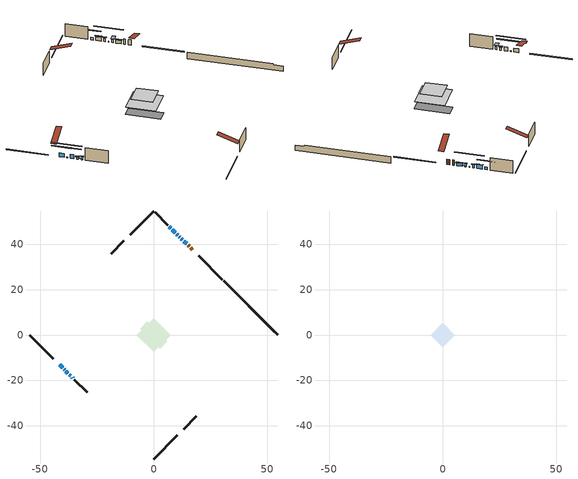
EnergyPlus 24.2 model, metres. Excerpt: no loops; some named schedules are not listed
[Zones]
conditioned space
 floor adiabatic (AdiabaticFloorConstruction): -7.46,0 0,7.46 7.46,0 0,-7.46 z3.3
 floor foundation (Slab1 construction): -5.94,2.86 -2.86,5.94 5.94,-2.86 2.86,-5.94 z-1.58
 wall outside (RimJoist1 construction): 0,-54.59 10.44,-44.14 / -54.59,0 -44.14,-10.44 / 0,54.59 -10.44,44.14 / 30.16,24.43 19.71,34.87 z0.86:1.16
 wall outside (AdiabaticWallConstruction 1): 17.02,37.57 16.21,38.37 / 15.56,39.03 15.16,39.43 z0.86:2.89
 wall outside (AdiabaticWallConstruction): 14.5,40.08 13.21,41.38 / 12.55,42.03 12.12,42.47 / -35.99,-18.6 -35.55,-19.03 / 10.6,43.99 10.16,44.42 z0.86:2.08; -41.45,-13.14 -40.15,-14.43 / -38.63,-15.96 -37.77,-16.82 / 9.51,45.08 8.21,46.37 z0.86:2.38; 11.47,43.12 11.25,43.34 / -39.5,-15.09 -39.28,-15.3 z0.86:1.2; -37.11,-17.47 -36.64,-17.94 z0.86:1.78; 7.56,47.03 6.91,47.68 z0.86:1.83
 wall outside (Wall1 construction): 13.14,-41.45 18.74,-35.85 / -34.9,-19.69 -29.3,-25.29 / -13.14,41.45 -18.74,35.85 / 6.25,48.33 0.66,53.93 z0.86:5.74
 wall foundation (FoundationWall1 construction): 30.81,23.77,-1.58 30.81,23.77,0.86 52.21,2.38,0.86 52.21,2.38,0.46 54.59,0,0.46 54.59,0,-1.58
 window (WindowConstruction): 14.5,40.08 13.21,41.38 z0.86:2.08
 window (WindowConstruction 5): -41.45,-13.14 -40.15,-14.43 z0.86:2.38
 window (WindowConstruction 10): 12.55,42.04 12.12,42.47 z0.86:2.08
 window (WindowConstruction 8): 11.46,43.12 11.25,43.33 z0.86:1.2
 window (WindowConstruction 9): -39.5,-15.09 -39.29,-15.3 z0.86:1.2
 window (WindowConstruction 1): -38.63,-15.96 -37.77,-16.82 z0.86:2.38
 window (WindowConstruction 2): -37.11,-17.48 -36.64,-17.94 z0.86:1.77
 window (WindowConstruction 6): -35.99,-18.6 -35.55,-19.03 z0.86:2.08
 window (WindowConstruction 7): 10.6,43.99 10.17,44.42 z0.86:2.08
 window (WindowConstruction 3): 9.51,45.08 8.22,46.37 z0.86:2.38
 window (WindowConstruction 4): 7.56,47.03 6.91,47.67 z0.86:1.83
 door (Door): 17.02,37.57 16.22,38.37 z0.86:2.89
 door (Door 1): 15.56,39.03 15.16,39.43 z0.86:2.89
 ceiling adiabatic (AdiabaticFloorConstruction): 0,-7.46 7.46,0 0,7.46 -7.46,0 z3.3
attic - vented
 floor to conditioned space (Floor1 construction Reversed): -5.39,0 0,5.39 5.39,0 0,-5.39 z5.74
 roof outside (Roof1 construction): 12.48,-42.1,5.74 7.23,-36.85,8.21 5.85,-38.24,8.21 11.1,-43.49,5.74; -42.1,-12.48,5.74 -36.85,-7.23,8.21 -38.24,-5.85,8.21 -43.49,-11.1,5.74; -12.48,42.1,5.74 -7.23,36.85,8.21 -5.85,38.24,8.21 -11.1,43.49,5.74; 17.67,36.91,5.74 12.42,31.66,8.21 13.81,30.28,8.21 19.06,35.53,5.74
shading: 13.07,41.52 14.64,39.94 14.93,40.23 13.36,41.81 z2.28; -38.29,-16.3 -43.31,-11.27 -43.6,-11.56 -38.58,-16.59 z5.02; 11.91,42.68 12.76,41.82 14.06,43.12 13.2,43.97 z2.38; 7.66,46.93 15.06,39.53 15.35,39.82 7.95,47.22 z6.28; -35.69,-18.89 -43.09,-11.5 -43.38,-11.79 -35.98,-19.18 z6.28; -35.9,-18.69 -40.5,-14.09 -40.79,-14.38 -36.19,-18.98 z5.02; -36.43,-18.15 -37.32,-17.26 -37.75,-17.7 -36.86,-18.59 z2.07; -35.34,-19.24 -36.2,-18.39 -37.49,-19.68 -36.64,-20.54 z2.38; 9.95,44.63 10.81,43.78 11.02,43.99 10.17,44.84 z2.38; 8,46.58 9.72,44.87 9.93,45.08 8.22,46.79 z2.68; 5.05,49.54 9.42,45.16 9.72,45.45 5.34,49.83 z4.47
[Building]
Building 1: Terrain=Suburbs
[Site:Location]
Quebec Intl AP_QC: Latitude {deg}=46.8; Longitude {deg}=-71.38; Time Zone {hr}=-5; Elevation {m}=74; Keep Site Location Information=Yes
[Site:GroundTemperature:Shallow]
0.0108218, -2.24938, -2.43038, -1.3578, 2.94801, 7.23376, 10.9493, 13.303, 13.5029, 11.5886, 7.96783, 3.81355
[Site:WaterMainsTemperature]
Calculation Method=Schedule; Temperature Schedule=mains temperature schedule
[Material] Roughness=Rough; Thermal Absorptance=0.9
Name | Thickness {m} | Conductivity {W/m-K} | Density {kg/m3} | Specific Heat {J/kg-K} | Solar Absorptance | Visible Absorptance
asphalt or fiberglass shingles | 0.00635 | 0.162714 | 1121.4 | 1465.45 | 0.4 | 0.4
ceiling loosefill ins | 0.254 | 0.0480833 | 16.02 | 1046.75 | 0.7 | 0.7
ceiling stud and cavity | 0.1397 | 0.180722 | 65.682 | 1177.47 | 0.7 | 0.7
concrete 4.0 in. | 0.1016 | 1.803125 | 2242.8 | 837.4 | 0.7 | 0.7
concrete 8.0 in. | 0.2032 | 1.803125 | 2242.8 | 837.4 | 0.7 | 0.7
door material | 0.04445 | 0.053851 | 512.64 | 1214.23 | 0.7 | 0.7
exterior vertical ins | 0.0533782 | 0.029427 | 32.04 | 1214.23 | 0.7 | 0.7
floor covering | 0.0127 | 0.0433444 | 54.468 | 1339.84 | 0.6 | 0.6
floor rigid ins; wall rigid ins 1 | 0.512978 | 0.029427 | 32.04 | 1214.23 | 0.7 | 0.7
floor stud and cavity | 0.1397 | 1.75129 | 37.0049 | 1207.88 | 0.7 | 0.7
furniture material conditioned space 1 | 0.1524 | 0.115458 | 640.8 | 1214.23 | 0.6 | 0.6
gypsum board | 0.0127 | 0.160291 | 801 | 837.4 | 0.6 | 0.6
gypsum board 1 | 0.0127 | 0.160291 | 801 | 837.4 | 0.7 | 0.7
osb sheathing 0.5 in. | 0.0127 | 0.115458 | 512.64 | 1214.23 | 0.7 | 0.7
osb sheathing 0.75 in. | 0.01905 | 0.115458 | 512.64 | 1214.23 | 0.7 | 0.7
osb sheathing 2.0 in. | 0.0508 | 0.115458 | 512.64 | 1214.23 | 0.7 | 0.7
rim joist rigid ins; wall rigid ins | 0.051816 | 0.029427 | 32.04 | 1214.23 | 0.7 | 0.7
rim joist stud and cavity | 0.0508 | 0.0387467 | 125.044 | 1163.47 | 0.6 | 0.6
wall stud and cavity | 0.1397 | 0.157107 | 139.0536 | 1170.24 | 0.7 | 0.7
wall stud and cavity 1 | 0.0889 | 0.380278 | 52.3479 | 1209.89 | 0.7 | 0.7
wall stud and cavity 2 | 0.0889 | 0.391764 | 83.0341 | 1211.67 | 0.7 | 0.7
wood siding | 0.0254 | 0.102417 | 544.68 | 1172.36 | 0.4 | 0.4
wood siding 1; wood siding 2; wood siding 3 | 0.0254 | 0.102417 | 544.68 | 1172.36 | 0.7 | 0.7
[WindowMaterial:SimpleGlazingSystem]
Name | U-Factor {W/m2-K} | Solar Heat Gain Coefficient
WindowMaterial | 2.95256 | 0.58
WindowMaterial 1 | 2.92474 | 0.62
WindowMaterial 2 | 2.989467 | 0.52
WindowMaterial 3 | 2.94348 | 0.59
WindowMaterial 4 | 2.963916 | 0.56
WindowMaterial 5 | 2.906 | 0.64
WindowMaterial 6 | 2.96789 | 0.62
WindowMaterial 7 | 3.00026 | 0.18
WindowMaterial 8 | 3.04511 | 0.26
[Construction]
AdiabaticFloorConstruction: floor stud and cavity, floor rigid ins, osb sheathing 0.75 in., floor covering
AdiabaticWallConstruction: wood siding 2, wall rigid ins 1, wall stud and cavity 1, gypsum board
AdiabaticWallConstruction 1: wood siding 3, wall rigid ins 1, wall stud and cavity 1, gypsum board
Door; Door 1: door material
Floor1 construction Reversed: gypsum board, ceiling stud and cavity, ceiling loosefill ins
FoundationWall1 construction: concrete 8.0 in., gypsum board 1
furniture construction conditioned space 1: furniture material conditioned space 1
PartitionWallConstruction: gypsum board, wall stud and cavity 2, gypsum board
RimJoist1 construction: wood siding 1, rim joist rigid ins, osb sheathing 2.0 in., rim joist stud and cavity
Roof1 construction: asphalt or fiberglass shingles
Slab1 construction: concrete 4.0 in.
Wall1 construction: wood siding, wall rigid ins, osb sheathing 0.5 in., wall stud and cavity, gypsum board
WindowConstruction: WindowMaterial
WindowConstruction 1: WindowMaterial 1
WindowConstruction 10; WindowConstruction 6; WindowConstruction 7: WindowMaterial 6
WindowConstruction 2: WindowMaterial 2
WindowConstruction 3: WindowMaterial 3
WindowConstruction 4: WindowMaterial 4
WindowConstruction 5: WindowMaterial 5
WindowConstruction 8: WindowMaterial 7
WindowConstruction 9: WindowMaterial 8
[Zone] Multiplier=1; Part of Total Floor Area=Yes
Name | Volume {m3}
attic - vented | 23.3467
conditioned space | 441.6
[Space]
Name | Zone | Volume {m3}
attic - vented 1 | attic - vented | 23.3467
conditioned space 1 | conditioned space | 441.6
[ZoneInfiltration:EffectiveLeakageArea]
infil attic - vented 1: Zone or Space=attic - vented 1; Schedule=Always On Discrete; Effective Air Leakage Area {cm2}=2145.6; Stack Coefficient=0.000172103; Wind Coefficient=8.86368e-06
[ZoneMixing]
whole house fan mix: Zone or Space=attic - vented; Schedule=Always On Continuous; Design Flow Rate Calculation Method=Flow/Zone; Design Flow Rate {m3/s}=0; Source Zone or Space=conditioned space
[SurfaceProperty:ExposedFoundationPerimeter]
Slab1: Exposed Perimeter Calculation Method=TotalExposedPerimeter; Total Exposed Perimeter {m}=33.62
[InternalMass] Zone or ZoneList=conditioned space; Space or SpaceList=conditioned space 1
Name | Construction | Surface Area {m2}
furniture mass conditioned space 1 | furniture construction conditioned space 1 | 66.2399
partition wall mass | PartitionWallConstruction | 165.6
[Lights]
interior lighting: Zone or ZoneList or Space or SpaceList=conditioned space 1; Schedule=interior lighting schedule; Design Level Calculation Method=LightingLevel; Lighting Level {W}=343.2; Return Air Fraction=0; Fraction Radiant=0.6; Fraction Visible=0.2; Fraction Replaceable=1
[People]
occupants: Zone or ZoneList or Space or SpaceList=conditioned space 1; Number of People Schedule=occupants schedule; Number of People Calculation Method=People; Number of People=3; Fraction Radiant=0.314171; Sensible Heat Fraction=0.56303; Activity Level Schedule=occupants activity schedule; Carbon Dioxide Generation Rate {m3/s-W}=0; Enable ASHRAE 55 Comfort Warnings=No; Mean Radiant Temperature Calculation Type=EnclosureAveraged
[ElectricEquipment] Zone or ZoneList or Space or SpaceList=conditioned space 1; Design Level Calculation Method=EquipmentLevel
Name | Schedule | Design Level {W} | Fraction Latent | Fraction Radiant | Fraction Lost
clothes dryer | clothes dryer schedule | 140.772 | 0.015 | 0.081 | 0.85
clothes washer | clothes washer schedule | 32.1985 | 0.03 | 0.162 | 0.7
cooking range | cooking range schedule | 215.147 | 0.08 | 0.432 | 0.2
dishwasher | dishwasher schedule | 66.8632 | 0.3 | 0.18 | 0.4
fridge | fridge schedule | 72.9452 | 0 | 0.6 | 0
mech vent bath fan 0 | mech vent bath fan 0 schedule | 50.2 | 0 | 0 | 1
mech vent house fan | mech vent house fan schedule | 19.9167 | 0 | 0 | 0.5
mech vent house fan cfis | mech vent house fan cfis schedule | 0 | 0 | 0 | 0
mech vent range fan 0 | mech vent range fan 0 schedule | 57 | 0 | 0 | 1
misc plug loads | misc plug loads schedule | 494.7 | 0.045 | 0.513 | 0.1
whole house fan | Always On Discrete | 0 | 0 | 0 | 1
[OtherEquipment] Zone or ZoneList or Space or SpaceList=conditioned space 1; Design Level Calculation Method=EquipmentLevel
Name | Fuel Type | Schedule | Design Level {W} | Fraction Latent | Fraction Radiant | Fraction Lost
clothes dryer 1 | Electricity | clothes dryer schedule | 0 | 0.015 | 0.081 | 0.85
cooking range 1 | Electricity | cooking range schedule | 0 | 0.08 | 0.432 | 0.2
general water use latent | None | general water use schedule | 62.594 | 1 | 0 | 0
general water use sensible | None | general water use schedule | -61.6891 | 0 | 0.6 | 0
mech vent house fan latent load | None | Always On Discrete | 0 | 1 | 0 | 0
mech vent house fan sensible load | None | Always On Discrete | 0 | 0 | 0 | 0
water heater energy adjustment1 | Electricity | Always On Discrete | 0.01 | 0 | 0 | 1
[ZoneInfiltration:DesignFlowRate] Zone or ZoneList or Space or SpaceList=conditioned space 1; Schedule=Always On Discrete; Design Flow Rate Calculation Method=Flow/Zone; Design Flow Rate {m3/s}=0
infil flow; natural vent flow; whole house fan flow
[AvailabilityManager:Scheduled] Schedule=Always On Discrete
air source heat pump airloop Availability Manager; furnace airloop Availability Manager
[Foundation:Kiva]
Foundation Kiva 1: Initial Indoor Air Temperature {C}=18; Wall Height Above Grade {m}=0.859993; Wall Depth Below Slab {m}=0.2032; Custom Block Material Name 1=exterior vertical ins; Custom Block Depth 1 {m}=2.43998; Custom Block X Position 1 {m}=0.2159; Custom Block Z Position 1 {m}=0
[Foundation:Kiva:Settings]
Soil Conductivity {W/m-K}=0.849921; Soil Density {kg/m3}=1842.3; Soil Specific Heat {J/kg-K}=418.7; Ground Solar Absorptivity=0.9; Ground Thermal Absorptivity=0.9; Ground Surface Roughness {m}=0.03; Far-Field Width {m}=40; Deep-Ground Boundary Condition=ZeroFlux; Deep-Ground Depth {m}=40; Minimum Cell Dimension {m}=0.2; Maximum Cell Growth Coefficient=3; Simulation Timestep=Timestep
[Exterior:Lights]
exterior lighting: Schedule=exterior lighting schedule; Design Level {W}=75.6
[EnergyManagementSystem:GlobalVariable]
air_source_heat_pump_airloop_Fan_RTF
furnace_airloop_Fan_RTF
infil_program_Qfan
infil_program_Qinf
natural_vent_program_Qnv
natural_vent_program_Qwhf
[EnergyManagementSystem:Sensor]
Name | Output:Variable or Output:Meter Index Key | Output:Variable or Output:Meter
airflow_gain | infil flow | Infiltration Sensible Heat Gain Energy
airflow_gain_1 | natural vent flow | Infiltration Sensible Heat Gain Energy
airflow_gain_2 | whole house fan flow | Infiltration Sensible Heat Gain Energy
airflow_loss | infil flow | Infiltration Sensible Heat Loss Energy
airflow_loss_1 | natural vent flow | Infiltration Sensible Heat Loss Energy
airflow_loss_2 | whole house fan flow | Infiltration Sensible Heat Loss Energy
clg_load_cond |  | Cooling:EnergyTransfer:Zone:CONDITIONED SPACE
clg_sp_s; clg_sp_s_1 | cooling setpoint | Schedule Value
clothes_dryer_exhaust_0_sch_s | clothes dryer exhaust 0 schedule | Schedule Value
cool_season | cooling season schedule | Schedule Value
htg_load_cond |  | Heating:EnergyTransfer:Zone:CONDITIONED SPACE
htg_sp_s; htg_sp_s_1 | heating setpoint | Schedule Value
ig_ee_conv | clothes dryer | Electric Equipment Convective Heating Energy
ig_ee_conv_2 | cooking range | Electric Equipment Convective Heating Energy
ig_ee_conv_4 | fridge | Electric Equipment Convective Heating Energy
ig_ee_conv_5 | misc plug loads | Electric Equipment Convective Heating Energy
ig_ee_conv_6 | whole house fan | Electric Equipment Convective Heating Energy
ig_ee_rad | clothes dryer | Electric Equipment Radiant Heating Energy
ig_ee_rad_2 | cooking range | Electric Equipment Radiant Heating Energy
ig_ee_rad_4 | fridge | Electric Equipment Radiant Heating Energy
ig_ee_rad_5 | misc plug loads | Electric Equipment Radiant Heating Energy
ig_ee_rad_6 | whole house fan | Electric Equipment Radiant Heating Energy
ig_lgt_conv | interior lighting | Lights Convective Heating Energy
ig_lgt_rad | interior lighting | Lights Radiant Heating Energy
ig_lgt_vis | interior lighting | Lights Visible Radiation Heating Energy
ig_oe_conv | clothes dryer 1 | Other Equipment Convective Heating Energy
ig_oe_conv_1 | cooking range 1 | Other Equipment Convective Heating Energy
ig_oe_conv_2 | general water use latent | Other Equipment Convective Heating Energy
ig_oe_conv_3 | general water use sensible | Other Equipment Convective Heating Energy
ig_oe_conv_4 | water heater energy adjustment1 | Other Equipment Convective Heating Energy
ig_oe_rad | clothes dryer 1 | Other Equipment Radiant Heating Energy
ig_oe_rad_1 | cooking range 1 | Other Equipment Radiant Heating Energy
ig_oe_rad_2 | general water use latent | Other Equipment Radiant Heating Energy
ig_oe_rad_3 | general water use sensible | Other Equipment Radiant Heating Energy
ig_oe_rad_4 | water heater energy adjustment1 | Other Equipment Radiant Heating Energy
ig_ppl_conv | occupants | People Convective Heating Energy
ig_ppl_rad | occupants | People Radiant Heating Energy
im_conv | furniture mass conditioned space 1 | Surface Inside Face Convection Heat Gain Energy
im_conv_1 | partition wall mass | Surface Inside Face Convection Heat Gain Energy
im_ig | furniture mass conditioned space 1 | Surface Inside Face Internal Gains Radiation Heat Gain Energy
im_ig_1 | partition wall mass | Surface Inside Face Internal Gains Radiation Heat Gain Energy
im_lgt | furniture mass conditioned space 1 | Surface Inside Face Lights Radiation Heat Gain Energy
im_lgt_1 | partition wall mass | Surface Inside Face Lights Radiation Heat Gain Energy
im_sol | furniture mass conditioned space 1 | Surface Inside Face Solar Radiation Heat Gain Energy
im_sol_1 | partition wall mass | Surface Inside Face Solar Radiation Heat Gain Energy
im_surf | furniture mass conditioned space 1 | Surface Inside Face Net Surface Thermal Radiation Heat Gain Energy
im_surf_1 | partition wall mass | Surface Inside Face Net Surface Thermal Radiation Heat Gain Energy
mech_vent_bath_fan_0_sch_s | mech vent bath fan 0 schedule | Schedule Value
mech_vent_range_fan_0_sch_s | mech vent range fan 0 schedule | Schedule Value
mv_conv | mech vent bath fan 0 | Electric Equipment Convective Heating Energy
mv_conv_1 | mech vent house fan | Electric Equipment Convective Heating Energy
mv_conv_2 | mech vent house fan cfis | Electric Equipment Convective Heating Energy
mv_conv_3 | mech vent range fan 0 | Electric Equipment Convective Heating Energy
mv_conv_4 | mech vent house fan latent load | Other Equipment Convective Heating Energy
mv_conv_5 | mech vent house fan sensible load | Other Equipment Convective Heating Energy
mv_rad | mech vent bath fan 0 | Electric Equipment Radiant Heating Energy
mv_rad_1 | mech vent house fan | Electric Equipment Radiant Heating Energy
mv_rad_2 | mech vent house fan cfis | Electric Equipment Radiant Heating Energy
mv_rad_3 | mech vent range fan 0 | Electric Equipment Radiant Heating Energy
mv_rad_4 | mech vent house fan latent load | Other Equipment Radiant Heating Energy
mv_rad_5 | mech vent house fan sensible load | Other Equipment Radiant Heating Energy
natural_vent_s | natural vent schedule | Schedule Value
out_pb_s |  | Site Outdoor Air Barometric Pressure
out_wt_s |  | Site Outdoor Air Humidity Ratio
site_vw_s |  | Site Wind Speed
ss_back_out | Window1 | Surface Window Shortwave from Zone Back Out Window Heat Transfer Rate
ss_back_out_1 | Window10 | Surface Window Shortwave from Zone Back Out Window Heat Transfer Rate
ss_back_out_10 | Window9 | Surface Window Shortwave from Zone Back Out Window Heat Transfer Rate
ss_back_out_2 | Window11 | Surface Window Shortwave from Zone Back Out Window Heat Transfer Rate
ss_back_out_3 | Window12 | Surface Window Shortwave from Zone Back Out Window Heat Transfer Rate
ss_back_out_4 | Window13 | Surface Window Shortwave from Zone Back Out Window Heat Transfer Rate
ss_back_out_5 | Window3 | Surface Window Shortwave from Zone Back Out Window Heat Transfer Rate
ss_back_out_6 | Window4 | Surface Window Shortwave from Zone Back Out Window Heat Transfer Rate
ss_back_out_7 | Window5 | Surface Window Shortwave from Zone Back Out Window Heat Transfer Rate
ss_back_out_8 | Window6 | Surface Window Shortwave from Zone Back Out Window Heat Transfer Rate
ss_back_out_9 | Window7 | Surface Window Shortwave from Zone Back Out Window Heat Transfer Rate
ss_conv | Door1 | Surface Inside Face Convection Heat Gain Energy
ss_conv_1 | Door3 | Surface Inside Face Convection Heat Gain Energy
ss_conv_10 | Window6 | Surface Inside Face Convection Heat Gain Energy
ss_conv_11 | Window7 | Surface Inside Face Convection Heat Gain Energy
ss_conv_12 | Window9 | Surface Inside Face Convection Heat Gain Energy
ss_conv_2 | Window1 | Surface Inside Face Convection Heat Gain Energy
ss_conv_3 | Window10 | Surface Inside Face Convection Heat Gain Energy
ss_conv_4 | Window11 | Surface Inside Face Convection Heat Gain Energy
ss_conv_5 | Window12 | Surface Inside Face Convection Heat Gain Energy
ss_conv_6 | Window13 | Surface Inside Face Convection Heat Gain Energy
ss_conv_7 | Window3 | Surface Inside Face Convection Heat Gain Energy
ss_conv_8 | Window4 | Surface Inside Face Convection Heat Gain Energy
ss_conv_9 | Window5 | Surface Inside Face Convection Heat Gain Energy
ss_ig | Door1 | Surface Inside Face Internal Gains Radiation Heat Gain Energy
ss_ig_1 | Door3 | Surface Inside Face Internal Gains Radiation Heat Gain Energy
ss_ig_10 | Window6 | Surface Inside Face Internal Gains Radiation Heat Gain Energy
ss_ig_11 | Window7 | Surface Inside Face Internal Gains Radiation Heat Gain Energy
ss_ig_12 | Window9 | Surface Inside Face Internal Gains Radiation Heat Gain Energy
ss_ig_2 | Window1 | Surface Inside Face Internal Gains Radiation Heat Gain Energy
ss_ig_3 | Window10 | Surface Inside Face Internal Gains Radiation Heat Gain Energy
ss_ig_4 | Window11 | Surface Inside Face Internal Gains Radiation Heat Gain Energy
ss_ig_5 | Window12 | Surface Inside Face Internal Gains Radiation Heat Gain Energy
ss_ig_6 | Window13 | Surface Inside Face Internal Gains Radiation Heat Gain Energy
ss_ig_7 | Window3 | Surface Inside Face Internal Gains Radiation Heat Gain Energy
ss_ig_8 | Window4 | Surface Inside Face Internal Gains Radiation Heat Gain Energy
ss_ig_9 | Window5 | Surface Inside Face Internal Gains Radiation Heat Gain Energy
ss_lgt | Door1 | Surface Inside Face Lights Radiation Heat Gain Energy
ss_lgt_1 | Door3 | Surface Inside Face Lights Radiation Heat Gain Energy
ss_sol | Door1 | Surface Inside Face Solar Radiation Heat Gain Energy
ss_sol_1 | Door3 | Surface Inside Face Solar Radiation Heat Gain Energy
ss_surf | Door1 | Surface Inside Face Net Surface Thermal Radiation Heat Gain Energy
ss_surf_1 | Door3 | Surface Inside Face Net Surface Thermal Radiation Heat Gain Energy
ss_surf_10 | Window6 | Surface Inside Face Net Surface Thermal Radiation Heat Gain Energy
ss_surf_11 | Window7 | Surface Inside Face Net Surface Thermal Radiation Heat Gain Energy
ss_surf_12 | Window9 | Surface Inside Face Net Surface Thermal Radiation Heat Gain Energy
ss_surf_2 | Window1 | Surface Inside Face Net Surface Thermal Radiation Heat Gain Energy
ss_surf_3 | Window10 | Surface Inside Face Net Surface Thermal Radiation Heat Gain Energy
ss_surf_4 | Window11 | Surface Inside Face Net Surface Thermal Radiation Heat Gain Energy
ss_surf_5 | Window12 | Surface Inside Face Net Surface Thermal Radiation Heat Gain Energy
ss_surf_6 | Window13 | Surface Inside Face Net Surface Thermal Radiation Heat Gain Energy
ss_surf_7 | Window3 | Surface Inside Face Net Surface Thermal Radiation Heat Gain Energy
ss_surf_8 | Window4 | Surface Inside Face Net Surface Thermal Radiation Heat Gain Energy
ss_surf_9 | Window5 | Surface Inside Face Net Surface Thermal Radiation Heat Gain Energy
ss_trans_in | Window1 | Surface Window Transmitted Solar Radiation Rate
ss_trans_in_1 | Window10 | Surface Window Transmitted Solar Radiation Rate
ss_trans_in_10 | Window9 | Surface Window Transmitted Solar Radiation Rate
ss_trans_in_2 | Window11 | Surface Window Transmitted Solar Radiation Rate
ss_trans_in_3 | Window12 | Surface Window Transmitted Solar Radiation Rate
ss_trans_in_4 | Window13 | Surface Window Transmitted Solar Radiation Rate
ss_trans_in_5 | Window3 | Surface Window Transmitted Solar Radiation Rate
ss_trans_in_6 | Window4 | Surface Window Transmitted Solar Radiation Rate
ss_trans_in_7 | Window5 | Surface Window Transmitted Solar Radiation Rate
ss_trans_in_8 | Window6 | Surface Window Transmitted Solar Radiation Rate
ss_trans_in_9 | Window7 | Surface Window Transmitted Solar Radiation Rate
ss_trans_out | Window1 | Surface Inside Face Initial Transmitted Diffuse Transmitted Out Window Solar Radiation Rate
ss_trans_out_1 | Window10 | Surface Inside Face Initial Transmitted Diffuse Transmitted Out Window Solar Radiation Rate
ss_trans_out_10 | Window9 | Surface Inside Face Initial Transmitted Diffuse Transmitted Out Window Solar Radiation Rate
ss_trans_out_2 | Window11 | Surface Inside Face Initial Transmitted Diffuse Transmitted Out Window Solar Radiation Rate
ss_trans_out_3 | Window12 | Surface Inside Face Initial Transmitted Diffuse Transmitted Out Window Solar Radiation Rate
ss_trans_out_4 | Window13 | Surface Inside Face Initial Transmitted Diffuse Transmitted Out Window Solar Radiation Rate
ss_trans_out_5 | Window3 | Surface Inside Face Initial Transmitted Diffuse Transmitted Out Window Solar Radiation Rate
ss_trans_out_6 | Window4 | Surface Inside Face Initial Transmitted Diffuse Transmitted Out Window Solar Radiation Rate
ss_trans_out_7 | Window5 | Surface Inside Face Initial Transmitted Diffuse Transmitted Out Window Solar Radiation Rate
ss_trans_out_8 | Window6 | Surface Inside Face Initial Transmitted Diffuse Transmitted Out Window Solar Radiation Rate
ss_trans_out_9 | Window7 | Surface Inside Face Initial Transmitted Diffuse Transmitted Out Window Solar Radiation Rate
s_conv | Floor1 | Surface Inside Face Convection Heat Gain Energy
s_conv_1 | FoundationWall1 | Surface Inside Face Convection Heat Gain Energy
s_conv_10 | Wall1:225 | Surface Inside Face Convection Heat Gain Energy
s_conv_11 | Wall1:315 | Surface Inside Face Convection Heat Gain Energy
s_conv_12 | Wall1:45 | Surface Inside Face Convection Heat Gain Energy
s_conv_2 | inferred conditioned ceiling | Surface Inside Face Convection Heat Gain Energy
s_conv_3 | inferred conditioned floor | Surface Inside Face Convection Heat Gain Energy
s_conv_4 | RimJoist1:135 | Surface Inside Face Convection Heat Gain Energy
s_conv_5 | RimJoist1:225 | Surface Inside Face Convection Heat Gain Energy
s_conv_6 | RimJoist1:315 | Surface Inside Face Convection Heat Gain Energy
s_conv_7 | RimJoist1:45 | Surface Inside Face Convection Heat Gain Energy
s_conv_8 | Slab1 | Surface Inside Face Convection Heat Gain Energy
s_conv_9 | Wall1:135 | Surface Inside Face Convection Heat Gain Energy
s_ig | Floor1 | Surface Inside Face Internal Gains Radiation Heat Gain Energy
s_ig_1 | FoundationWall1 | Surface Inside Face Internal Gains Radiation Heat Gain Energy
s_ig_10 | Wall1:225 | Surface Inside Face Internal Gains Radiation Heat Gain Energy
s_ig_11 | Wall1:315 | Surface Inside Face Internal Gains Radiation Heat Gain Energy
s_ig_12 | Wall1:45 | Surface Inside Face Internal Gains Radiation Heat Gain Energy
s_ig_2 | inferred conditioned ceiling | Surface Inside Face Internal Gains Radiation Heat Gain Energy
s_ig_3 | inferred conditioned floor | Surface Inside Face Internal Gains Radiation Heat Gain Energy
s_ig_4 | RimJoist1:135 | Surface Inside Face Internal Gains Radiation Heat Gain Energy
s_ig_5 | RimJoist1:225 | Surface Inside Face Internal Gains Radiation Heat Gain Energy
s_ig_6 | RimJoist1:315 | Surface Inside Face Internal Gains Radiation Heat Gain Energy
s_ig_7 | RimJoist1:45 | Surface Inside Face Internal Gains Radiation Heat Gain Energy
s_ig_8 | Slab1 | Surface Inside Face Internal Gains Radiation Heat Gain Energy
s_ig_9 | Wall1:135 | Surface Inside Face Internal Gains Radiation Heat Gain Energy
s_lgt | Floor1 | Surface Inside Face Lights Radiation Heat Gain Energy
s_lgt_1 | FoundationWall1 | Surface Inside Face Lights Radiation Heat Gain Energy
